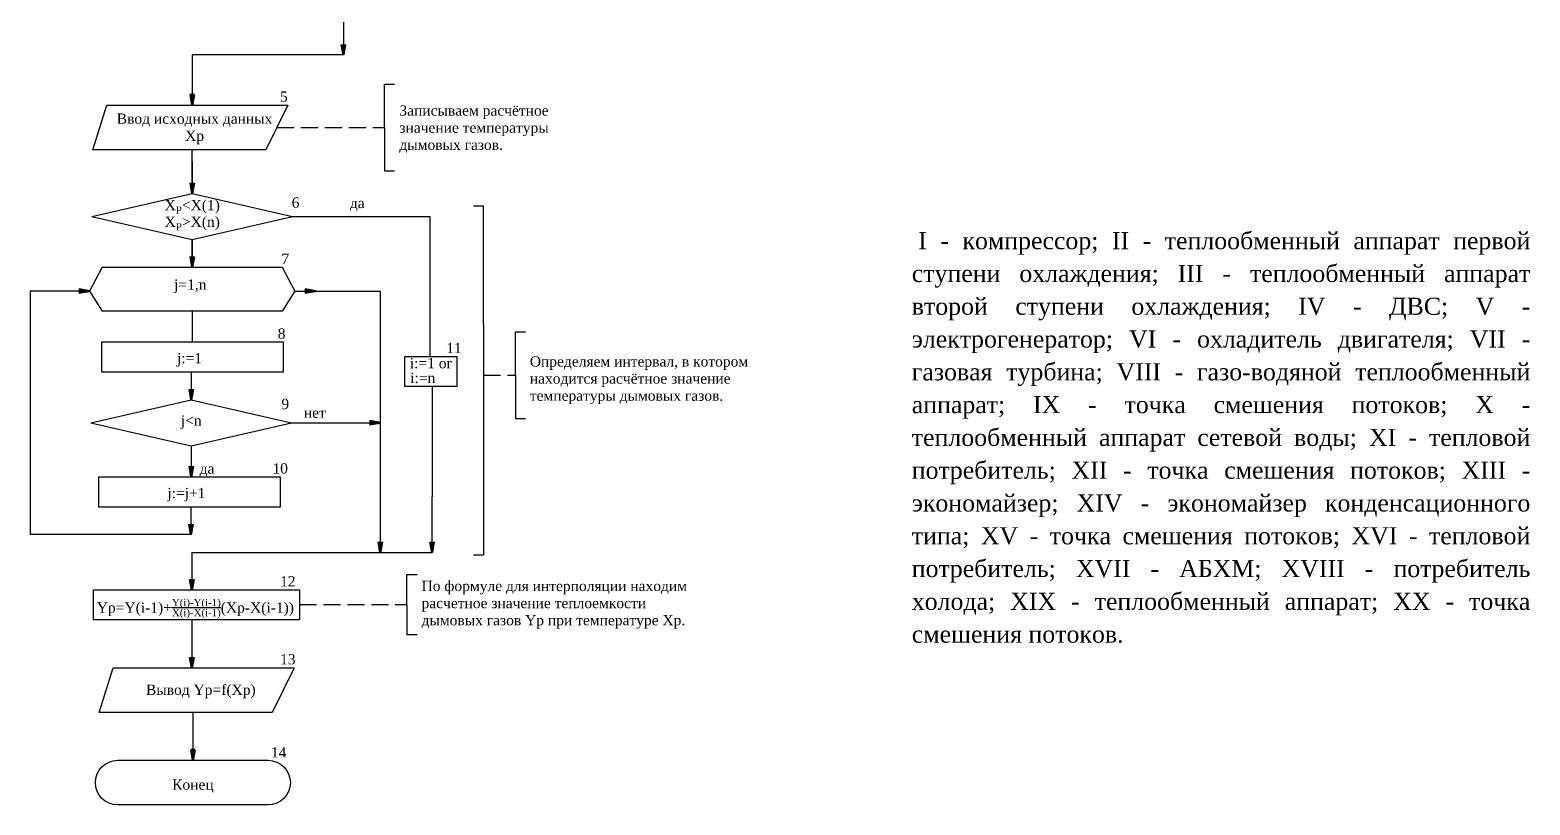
# Model space of a CAD drawing. Extents: x 1596 to 4332, y -1814 to 594.
# Drawn here: x 2608.4 to 3046.7, y 21.6 to 248.2 of the extents above; entities that cross this region are included whole.
import ezdxf

# ---------------------------------------------------------------- set-up
doc = ezdxf.new("R2010")
doc.units = 0
doc.header["$MEASUREMENT"] = 0
doc.linetypes.add('DASHED', pattern=[7, 5, -2, 0])
for name, color, linetype, lineweight in [('block', 7, 'Continuous', 50), ('линии', 7, 'Continuous', 30), ('Позиции', 7, 'Continuous', 25)]:
    doc.layers.add(name, color=color, linetype=linetype, lineweight=lineweight)
doc.styles.add('ГОСТ 2.304', font='isocpeur.ttf', dxfattribs={"height": 5})
doc.styles.add('МОЙСКИЙ', font='timesi.ttf')

msp = doc.modelspace()

# ---------------------------------------------------------------- hatches: boundary and pattern name
at = {"layer": 'block'}
h = msp.add_hatch(color=7, dxfattribs=at)
h.dxf.hatch_style = 1
h.paths.add_polyline_path([(2699.44, 243.97), (2699.98, 243.97), (2700.53, 243.97), (2699.98, 240.87)])
h = msp.add_hatch(color=7, dxfattribs=at)
h.dxf.hatch_style = 1
h.paths.add_polyline_path([(2699.44, 243.97), (2699.98, 243.97), (2700.53, 243.97), (2699.98, 240.87)])
h = msp.add_hatch(color=7, dxfattribs=at)
h.dxf.hatch_style = 1
h.paths.add_polyline_path([(2655.26, 229.28), (2655.81, 229.28), (2656.36, 229.28), (2655.81, 226.18)])
h = msp.add_hatch(color=7, dxfattribs=at)
h.dxf.hatch_style = 1
h.paths.add_polyline_path([(2655.26, 203.45), (2655.81, 203.45), (2656.36, 203.45), (2655.81, 200.35)])
h = msp.add_hatch(color=7, dxfattribs=at)
h.dxf.hatch_style = 1
h.paths.add_polyline_path([(2655.26, 181.93), (2655.81, 181.93), (2656.36, 181.93), (2655.81, 178.83)])
h = msp.add_hatch(color=7, dxfattribs=at)
h.dxf.hatch_style = 1
h.paths.add_polyline_path([(2655.26, 181.93), (2655.81, 181.93), (2656.36, 181.93), (2655.81, 178.83)])
h = msp.add_hatch(color=7, dxfattribs=at)
h.dxf.hatch_style = 1
h.paths.add_polyline_path([(2655.26, 181.93), (2655.81, 181.93), (2656.36, 181.93), (2655.81, 178.83)])
h = msp.add_hatch(color=7, dxfattribs=at)
h.dxf.hatch_style = 1
h.paths.add_polyline_path([(2655.26, 181.93), (2655.81, 181.93), (2656.36, 181.93), (2655.81, 178.83)])
h = msp.add_hatch(color=7, dxfattribs=at)
h.dxf.hatch_style = 1
h.paths.add_polyline_path([(2622.7, 172.4), (2622.7, 171.86), (2622.7, 171.31), (2625.8, 171.86)])
h = msp.add_hatch(color=7, dxfattribs=at)
h.dxf.hatch_style = 1
h.paths.add_polyline_path([(2688.7, 172.4), (2688.7, 171.86), (2688.7, 171.31), (2691.81, 171.86)])
h = msp.add_hatch(color=7, dxfattribs=at)
h.dxf.hatch_style = 1
h.paths.add_polyline_path([(2654.97, 143.16), (2655.51, 143.16), (2656.06, 143.16), (2655.51, 140.06)])
h = msp.add_hatch(color=7, dxfattribs=at)
h.dxf.hatch_style = 1
h.paths.add_polyline_path([(2654.97, 143.16), (2655.51, 143.16), (2656.06, 143.16), (2655.51, 140.06)])
h = msp.add_hatch(color=7, dxfattribs=at)
h.dxf.hatch_style = 1
h.paths.add_polyline_path([(2707.63, 133.89), (2707.63, 133.34), (2707.63, 132.8), (2710.73, 133.34)])
h = msp.add_hatch(color=7, dxfattribs=at)
h.dxf.hatch_style = 1
h.paths.add_polyline_path([(2654.97, 120.64), (2655.51, 120.64), (2656.06, 120.64), (2655.51, 117.54)])
h = msp.add_hatch(color=7, dxfattribs=at)
h.dxf.hatch_style = 1
h.paths.add_polyline_path([(2654.97, 120.64), (2655.51, 120.64), (2656.06, 120.64), (2655.51, 117.54)])
h = msp.add_hatch(color=7, dxfattribs=at)
h.dxf.hatch_style = 1
h.paths.add_polyline_path([(2654.87, 103.74), (2655.42, 103.74), (2655.97, 103.74), (2655.42, 100.64)])
h = msp.add_hatch(color=7, dxfattribs=at)
h.dxf.hatch_style = 1
h.paths.add_polyline_path([(2654.87, 103.74), (2655.42, 103.74), (2655.97, 103.74), (2655.42, 100.64)])
h = msp.add_hatch(color=7, dxfattribs=at)
h.dxf.hatch_style = 1
h.paths.add_polyline_path([(2710.19, 98.54), (2710.73, 98.54), (2711.28, 98.54), (2710.73, 95.44)])
h = msp.add_hatch(color=7, dxfattribs=at)
h.dxf.hatch_style = 1
h.paths.add_polyline_path([(2710.19, 98.54), (2710.73, 98.54), (2711.28, 98.54), (2710.73, 95.44)])
h = msp.add_hatch(color=7, dxfattribs=at)
h.dxf.hatch_style = 1
h.paths.add_polyline_path([(2725.33, 98.54), (2725.88, 98.54), (2726.42, 98.54), (2725.88, 95.44)])
h = msp.add_hatch(color=7, dxfattribs=at)
h.dxf.hatch_style = 1
h.paths.add_polyline_path([(2725.33, 98.54), (2725.88, 98.54), (2726.42, 98.54), (2725.88, 95.44)])
h = msp.add_hatch(color=7, dxfattribs=at)
h.dxf.hatch_style = 1
h.paths.add_polyline_path([(2655.13, 87.65), (2655.67, 87.65), (2656.22, 87.65), (2655.67, 84.54)])
h = msp.add_hatch(color=7, dxfattribs=at)
h.dxf.hatch_style = 1
h.paths.add_polyline_path([(2655.13, 87.65), (2655.67, 87.65), (2656.22, 87.65), (2655.67, 84.54)])
h = msp.add_hatch(color=7, dxfattribs=at)
h.dxf.hatch_style = 1
h.paths.add_polyline_path([(2655.13, 64.84), (2655.67, 64.84), (2656.22, 64.84), (2655.67, 61.74)])
h = msp.add_hatch(color=7, dxfattribs=at)
h.dxf.hatch_style = 1
h.paths.add_polyline_path([(2655.13, 64.84), (2655.67, 64.84), (2656.22, 64.84), (2655.67, 61.74)])
h = msp.add_hatch(color=7, dxfattribs=at)
h.dxf.hatch_style = 1
h.paths.add_polyline_path([(2655.44, 37.77), (2655.99, 37.77), (2656.54, 37.77), (2655.99, 34.67)])

# ---------------------------------------------------------------- linework, layer by layer
for p, q in [((2699.98, 293.12), (2699.98, 240.87)), ((2699.98, 240.87), (2655.81, 240.87)), ((2655.81, 240.87), (2655.81, 226.18)), ((2711.94, 219.68), (2711.94, 232.36)), ((2711.94, 232.36), (2714.9, 232.36)), ((2711.94, 219.68), (2711.94, 207)), ((2655.81, 209.75), (2655.81, 213.11)), ((2655.81, 209.75), (2655.81, 200.35)), ((2655.81, 200.35), (2655.81, 209.75)), ((2711.94, 207), (2714.9, 207)), ((2685.12, 193.63), (2725.26, 193.63)), ((2725.26, 193.63), (2725.26, 152.74)), ((2737.95, 196.79), (2740.9, 196.79)), ((2740.9, 162.07), (2740.9, 196.79)), ((2655.81, 186.91), (2655.81, 178.83)), ((2655.81, 186.91), (2655.81, 181.22)), ((2655.81, 178.83), (2655.81, 186.91)), ((2655.81, 186.91), (2655.81, 181.22)), ((2625.8, 171.86), (2608.39, 171.86)), ((2608.39, 171.86), (2608.39, 100.64)), ((2625.8, 171.86), (2613.58, 171.86)), ((2613.58, 171.86), (2613.58, 171.86)), ((2625.8, 171.86), (2619.24, 171.86)), ((2685.82, 171.86), (2699.44, 171.86)), ((2699.44, 171.86), (2710.73, 171.86)), ((2710.73, 171.86), (2710.73, 111.7)), ((2655.81, 166.05), (2655.81, 156.96)), ((2655.81, 165.93), (2655.81, 156.96)), ((2655.81, 165.93), (2655.81, 156.96)), ((2740.9, 162.07), (2740.9, 94.78)), ((2750.28, 147.23), (2750.28, 159.91)), ((2750.28, 159.91), (2753.24, 159.91)), ((2655.51, 148.15), (2655.51, 140.06)), ((2750.28, 147.23), (2750.28, 134.55)), ((2725.88, 143.92), (2725.88, 111.7)), ((2684.82, 133.34), (2710.73, 133.34)), ((2750.28, 134.55), (2753.24, 134.55)), ((2655.51, 126.63), (2655.51, 117.54)), ((2710.73, 111.7), (2710.73, 95.44)), ((2725.88, 95.44), (2725.88, 111.7)), ((2655.42, 108.72), (2655.42, 100.64)), ((2655.42, 100.64), (2608.39, 100.64)), ((2655.67, 95.44), (2655.67, 84.54)), ((2655.67, 95.44), (2725.88, 95.44)), ((2737.95, 94.78), (2740.9, 94.78)), ((2718.56, 80.22), (2718.56, 89.01)), ((2718.56, 89.01), (2721.52, 89.01)), ((2718.56, 80.22), (2718.56, 71.44)), ((2655.67, 75.73), (2655.67, 61.74)), ((2718.56, 71.44), (2721.52, 71.44)), ((2655.99, 48.67), (2655.99, 34.67))]:
    msp.add_line(p, q)
at = {"linetype": 'DASHED'}
for p, q in [((2680.53, 219.68), (2711.94, 219.68)), ((2740.9, 147.23), (2750.28, 147.23)), ((2687.15, 80.22), (2718.56, 80.22))]:
    msp.add_line(p, q, dxfattribs=at)
at = {"layer": 'block', "color": 7}
for p, q in [((2699.98, 240.87), (2699.44, 243.97)), ((2699.98, 240.87), (2699.44, 243.97)), ((2699.98, 240.87), (2700.53, 243.97)), ((2699.98, 240.87), (2700.53, 243.97)), ((2655.81, 226.18), (2655.26, 229.28)), ((2655.26, 229.28), (2655.81, 229.28)), ((2655.81, 226.18), (2656.36, 229.28)), ((2656.36, 229.28), (2655.81, 229.28)), ((2655.81, 200.35), (2655.26, 203.45)), ((2655.81, 200.35), (2656.36, 203.45)), ((2655.81, 178.83), (2655.26, 181.93)), ((2655.81, 178.83), (2655.26, 181.93)), ((2655.81, 178.83), (2655.26, 181.93)), ((2655.81, 178.83), (2655.26, 181.93)), ((2655.81, 178.83), (2656.36, 181.93)), ((2655.81, 178.83), (2656.36, 181.93)), ((2655.81, 178.83), (2656.36, 181.93)), ((2655.81, 178.83), (2656.36, 181.93)), ((2625.8, 171.86), (2622.7, 172.4)), ((2625.8, 171.86), (2622.7, 171.31)), ((2691.81, 171.86), (2688.7, 172.4)), ((2691.81, 171.86), (2688.7, 171.31)), ((2655.51, 140.06), (2654.97, 143.16)), ((2655.51, 140.06), (2654.97, 143.16)), ((2655.51, 140.06), (2656.06, 143.16)), ((2655.51, 140.06), (2656.06, 143.16)), ((2710.73, 133.34), (2707.63, 133.89)), ((2710.73, 133.34), (2707.63, 132.8)), ((2655.51, 117.54), (2654.97, 120.64)), ((2655.51, 117.54), (2654.97, 120.64)), ((2655.51, 117.54), (2656.06, 120.64)), ((2655.51, 117.54), (2656.06, 120.64)), ((2655.42, 100.64), (2654.87, 103.74)), ((2655.42, 100.64), (2654.87, 103.74)), ((2655.42, 100.64), (2655.97, 103.74)), ((2655.42, 100.64), (2655.97, 103.74)), ((2710.73, 95.44), (2710.19, 98.54)), ((2710.73, 95.44), (2710.19, 98.54)), ((2710.73, 95.44), (2711.28, 98.54)), ((2710.73, 95.44), (2711.28, 98.54)), ((2725.88, 95.44), (2725.33, 98.54)), ((2725.88, 95.44), (2725.33, 98.54)), ((2725.88, 95.44), (2726.42, 98.54)), ((2725.88, 95.44), (2726.42, 98.54)), ((2655.67, 84.54), (2655.13, 87.65)), ((2655.67, 84.54), (2655.13, 87.65)), ((2655.67, 84.54), (2656.22, 87.65)), ((2655.67, 84.54), (2656.22, 87.65)), ((2655.67, 61.74), (2655.13, 64.84)), ((2655.67, 61.74), (2655.13, 64.84)), ((2655.67, 61.74), (2656.22, 64.84)), ((2655.67, 61.74), (2656.22, 64.84)), ((2655.99, 34.67), (2655.44, 37.77)), ((2655.44, 37.77), (2655.99, 37.77)), ((2655.99, 34.67), (2656.54, 37.77)), ((2656.54, 37.77), (2655.99, 37.77))]:
    msp.add_line(p, q, dxfattribs=at)
at = {"layer": 'линии'}
for p, q in [((2626.5, 193.63), (2655.81, 200.35)), ((2655.81, 200.35), (2685.12, 193.63)), ((2626.5, 193.63), (2655.81, 186.91)), ((2655.81, 186.91), (2685.12, 193.63)), ((2629.51, 178.83), (2625.8, 171.86)), ((2629.51, 178.83), (2655.81, 178.83)), ((2655.81, 178.83), (2682.11, 178.83)), ((2682.11, 178.83), (2685.82, 171.86)), ((2625.8, 171.86), (2629.51, 165.93)), ((2685.82, 171.86), (2682.11, 165.93)), ((2682.11, 165.93), (2629.51, 165.93)), ((2626.2, 133.34), (2655.51, 140.06)), ((2655.51, 140.06), (2684.82, 133.34)), ((2626.2, 133.34), (2655.51, 126.63)), ((2655.51, 126.63), (2684.82, 133.34))]:
    msp.add_line(p, q, dxfattribs=at)
for points in [[(2630.82, 226.18), (2683.72, 226.18), (2677.31, 213.12), (2626.73, 213.1)], [(2629.38, 156.96), (2682.41, 156.96), (2682.41, 148.15), (2629.38, 148.15)], [(2717.93, 152.74), (2733.09, 152.74), (2733.09, 143.92), (2717.93, 143.92)], [(2628.47, 117.54), (2681.5, 117.54), (2681.5, 108.72), (2628.47, 108.72)], [(2626.9, 84.54), (2687.15, 84.54), (2687.15, 75.73), (2626.9, 75.73)], [(2632.65, 61.74), (2685.56, 61.74), (2679.14, 48.67), (2628.57, 48.66)]]:
    msp.add_lwpolyline(points, close=True, dxfattribs=at)
msp.add_lwpolyline([(2634.03, 34.67), (2677.95, 34.67, -1), (2677.95, 21.61), (2634.03, 21.61, -1)], format="xyb", close=True, dxfattribs=at)

# ---------------------------------------------------------------- texts
at = {"color": 7, "insert": (2866.08, 189.08), "char_height": 5, "width": 180.2267, "attachment_point": 1, "style": 'МОЙСКИЙ'}
msp.add_mtext('\\pxsm1.15,qj;{\\fTimes New Roman|b0|i0|c204|p18; \\fTimes New Roman|b0|i0|c0|p18;\\C256;I\\fTimes New Roman Cyr|b0|i0|c204|p18; - компрессор\\fTimes New Roman|b0|i0|c0|p18;; II\\fTimes New Roman Cyr|b0|i0|c204|p18; - теплообменный аппарат первой ступени охлаждения\\fTimes New Roman|b0|i0|c0|p18;; III - \\fTimes New Roman Cyr|b0|i0|c204|p18;теплообменный аппарат второй ступени охлаждения\\fTimes New Roman|b0|i0|c0|p18;; IV\\fTimes New Roman Cyr|b0|i0|c204|p18; - ДВС\\fTimes New Roman|b0|i0|c0|p18;; V - \\fTimes New Roman Cyr|b0|i0|c204|p18;электрогенератор\\fTimes New Roman|b0|i0|c0|p18;; VI - \\fTimes New Roman Cyr|b0|i0|c204|p18;охладитель двигателя\\fTimes New Roman|b0|i0|c0|p18;; VII - \\fTimes New Roman Cyr|b0|i0|c204|p18;газовая турбина\\fTimes New Roman|b0|i0|c0|p18;; VIII - \\fTimes New Roman Cyr|b0|i0|c204|p18;газо-водяной теплообменный аппарат\\fTimes New Roman|b0|i0|c0|p18;; IX\\fTimes New Roman Cyr|b0|i0|c204|p18; - точка смешения потоков\\fTimes New Roman|b0|i0|c0|p18;; X - \\fTimes New Roman Cyr|b0|i0|c204|p18;теплообменный аппарат сетевой воды\\fTimes New Roman|b0|i0|c0|p18;; XI - \\fTimes New Roman Cyr|b0|i0|c204|p18;тепловой потребитель\\fTimes New Roman|b0|i0|c0|p18;; XII - \\fTimes New Roman Cyr|b0|i0|c204|p18;точка смешения потоков; \\fTimes New Roman|b0|i0|c0|p18;XIII -\\fTimes New Roman Cyr|b0|i0|c204|p18; экономайзер\\fTimes New Roman|b0|i0|c0|p18;; XIV\\fTimes New Roman Cyr|b0|i0|c204|p18; - экономайзер конденсационного типа\\fTimes New Roman|b0|i0|c0|p18;; XV - \\fTimes New Roman Cyr|b0|i0|c204|p18;точка смешения потоков;\\fTimes New Roman|b0|i0|c0|p18; XVI\\fTimes New Roman Cyr|b0|i0|c204|p18; - тепловой потребитель; \\fTimes New Roman|b0|i0|c0|p18;XVII\\fTimes New Roman Cyr|b0|i0|c204|p18; - АБХМ; \\fTimes New Roman|b0|i0|c0|p18;XVIII\\fTimes New Roman Cyr|b0|i0|c204|p18; - потребитель холода; \\fTimes New Roman|b0|i0|c0|p18;XIX\\fTimes New Roman Cyr|b0|i0|c204|p18; - теплообменный аппарат\\fTimes New Roman|b0|i0|c0|p18;; XX - \\fTimes New Roman Cyr|b0|i0|c204|p18;точка смешения потоков.}', dxfattribs=at)
at = {"layer": 'Позиции', "char_height": 3, "attachment_point": 5, "style": 'ГОСТ 2.304'}
for s, width, insert in [('{\\fTimes New Roman|b0|i0|c204|p18;5}', 20.9174, (2682.56, 228.68)), ('{\\fTimes New Roman|b0|i0|c204|p18;Ввод исходных данных \\PXp}', 51.0624, (2656.48, 219.27)), ('\\pxql;{\\fTimes New Roman|b0|i0|c204|p18;Записываем расчётное \\Pзначение температуры \\Pдымовых газов.}', 96.7502, (2764.71, 219.18)), ('\\A1;{\\fTimes New Roman|b0|i0|c204|p18;X\\H0.7x;\\S^ P;\\H1.42857x;<X(1)}', 81.4124, (2655.81, 196.46)), ('{\\fTimes New Roman|b0|i0|c204|p18;6}', 20.9174, (2686, 197.68)), ('\\A1;{\\fTimes New Roman|b0|i0|c204|p18;да}', 81.4124, (2704.02, 197.15)), ('\\A1;{\\fTimes New Roman|b0|i0|c204|p18;X\\H0.7x;\\S^ P;\\H1.42857x;>X(n)}', 81.4124, (2655.81, 191.59)), ('{\\fTimes New Roman|b0|i0|c204|p18;7}', 20.9174, (2683.01, 181.28)), ('\\A1;{\\fTimes New Roman|b0|i0|c204|p18;j=1,n}', 81.4124, (2655.23, 173.26)), ('{\\fTimes New Roman|b0|i0|c204|p18;8}', 20.9174, (2681.92, 159.41)), ('{\\fTimes New Roman|b0|i0|c204|p18;j:=1}', 81.4124, (2655, 151.74)), ('{\\fTimes New Roman|b0|i0|c204|p18;11}', 20.9174, (2732.29, 155.2)), ('{\\fTimes New Roman|b0|i0|c204|p18;i:=1 or}', 81.4124, (2725.5, 150.74)), ('\\pxql;{\\fTimes New Roman|b0|i0|c204|p18;Определяем интервал, в котором \\Pнаходится расчётное значение\\Pтемпературы дымовых газов.}', 96.7502, (2802.83, 145.78)), ('{\\fTimes New Roman|b0|i0|c204|p18;i:=n}', 81.4124, (2723.18, 146.43)), ('{\\fTimes New Roman|b0|i0|c204|p18;9}', 20.9174, (2682.98, 138.81)), ('\\A1;{\\fTimes New Roman|b0|i0|c204|p18;нет}', 81.4124, (2691.63, 136.27)), ('\\A1;{\\fTimes New Roman|b0|i0|c204|p18;j\\H1x;<n}', 81.4124, (2655.51, 133.53)), ('\\A1;{\\fTimes New Roman|b0|i0|c204|p18;да}', 81.4124, (2660.13, 119.5)), ('{\\fTimes New Roman|b0|i0|c204|p18;10}', 20.9174, (2681.5, 119.98)), ('{\\fTimes New Roman|b0|i0|c204|p18;j:=j+1}', 81.4124, (2654.09, 112.32)), ('{\\fTimes New Roman|b0|i0|c204|p18;12}', 20.9174, (2683.73, 87.01)), ('\\pxql;{\\fTimes New Roman|b0|i0|c204|p18;По формуле для интерполяции находим\\Pрасчетное значение теплоемкости \\Pдымовых газов Yp при температуре Xp.}', 96.7502, (2771.19, 80.15)), ('\\A1;{\\fTimes New Roman|b0|i0|c204|p18;Yр=Y(i-1)+\\H0.7x;\\SY(i)-Y(i-1)/X(i)-X(i-1);\\H1.42857x;(Xp-X(i-1))}', 81.4124, (2656.71, 79.32)), ('{\\fTimes New Roman|b0|i0|c204|p18;13}', 20.9174, (2683.73, 64.2)), ('{\\fTimes New Roman|b0|i0|c204|p18;Вывод Yp=f(Xp)}', 51.0624, (2658.31, 54.82)), ('{\\fTimes New Roman|b0|i0|c204|p18;14}', 20.9174, (2681.05, 37.01)), ('{\\fTimes New Roman|b0|i0|c204|p18;Конец}', 20.9174, (2655.99, 27.13))]:
    msp.add_mtext_dynamic_manual_height_columns(s, width=width, gutter_width=25, heights=[0], dxfattribs=dict(at, insert=insert))

doc.saveas('drawing.dxf')
